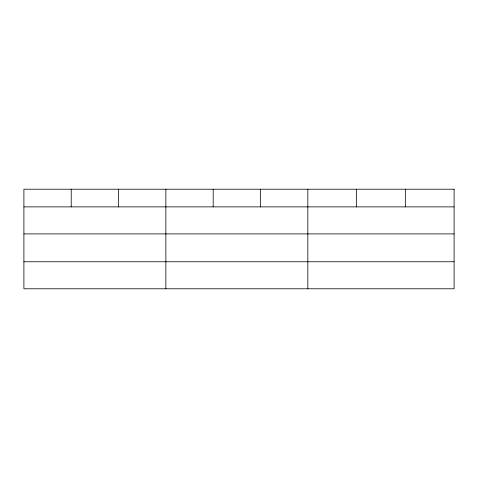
<?xml version="1.0" encoding="UTF-8"?>
<svg xmlns="http://www.w3.org/2000/svg" width="478" height="478" viewBox="0 0 478 478"><rect width="100%" height="100%" fill="white"/><g stroke="black" fill="none" stroke-linecap="round" stroke-linejoin="round"><path stroke-width="0.72" d="M23.9 206.878L454.1 206.878M23.9 233.909L454.1 233.909M23.9 261.759L454.1 261.759M405.344 189.216L405.344 206.878M356.588 189.216L356.588 206.878M307.832 189.216L307.832 288.784M260.51 189.216L260.51 206.878M213.188 189.216L213.188 206.878M165.866 189.216L165.866 288.784M118.544 189.216L118.544 206.878M71.222 189.216L71.222 206.878M454.1 189.216L23.9 189.216L23.9 288.784L454.1 288.784L454.1 189.216"/></g></svg>
